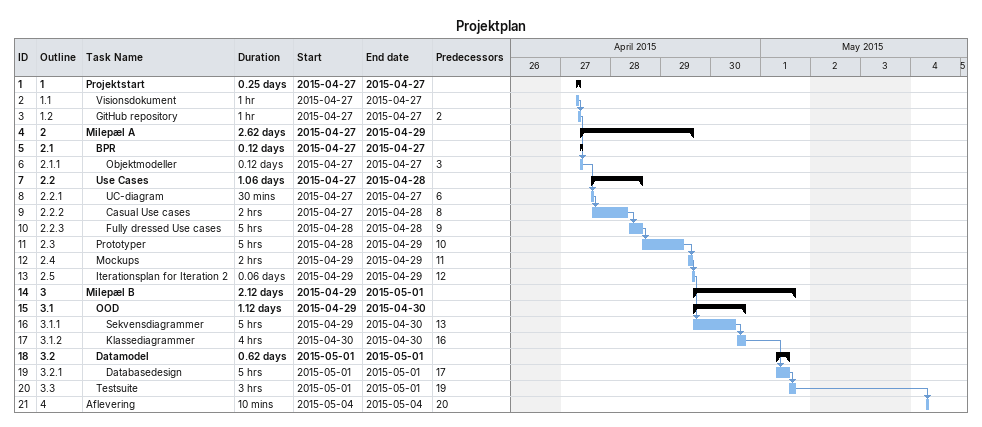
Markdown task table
Projektplan

| ID | WBS | Task | Duration | Start | Finish | Predecessors |
|---|---|---|---|---|---|---|
| 1 | 1 | **Projektstart** | 0.25d | 2015-04-27 | 2015-04-27 |  |
| 2 | 1.1 | Visionsdokument | 1h | 2015-04-27 | 2015-04-27 |  |
| 3 | 1.2 | GitHub repository | 1h | 2015-04-27 | 2015-04-27 | 2 |
| 4 | 2 | **Milepæl A** | 2.62d | 2015-04-27 | 2015-04-29 |  |
| 5 | 2.1 | **BPR** | 0.12d | 2015-04-27 | 2015-04-27 |  |
| 6 | 2.1.1 | Objektmodeller | 0.12d | 2015-04-27 | 2015-04-27 | 3 |
| 7 | 2.2 | **Use Cases** | 1.06d | 2015-04-27 | 2015-04-28 |  |
| 8 | 2.2.1 | UC-diagram | 30min | 2015-04-27 | 2015-04-27 | 6 |
| 9 | 2.2.2 | Casual Use cases | 2h | 2015-04-27 | 2015-04-28 | 8 |
| 10 | 2.2.3 | Fully dressed Use cases | 5h | 2015-04-28 | 2015-04-28 | 9 |
| 11 | 2.3 | Prototyper | 5h | 2015-04-28 | 2015-04-29 | 10 |
| 12 | 2.4 | Mockups | 2h | 2015-04-29 | 2015-04-29 | 11 |
| 13 | 2.5 | Iterationsplan for Iteration 2 | 0.06d | 2015-04-29 | 2015-04-29 | 12 |
| 14 | 3 | **Milepæl B** | 2.12d | 2015-04-29 | 2015-05-01 |  |
| 15 | 3.1 | **OOD** | 1.12d | 2015-04-29 | 2015-04-30 |  |
| 16 | 3.1.1 | Sekvensdiagrammer | 5h | 2015-04-29 | 2015-04-30 | 13 |
| 17 | 3.1.2 | Klassediagrammer | 4h | 2015-04-30 | 2015-04-30 | 16 |
| 18 | 3.2 | **Datamodel** | 0.62d | 2015-05-01 | 2015-05-01 |  |
| 19 | 3.2.1 | Databasedesign | 5h | 2015-05-01 | 2015-05-01 | 17 |
| 20 | 3.3 | Testsuite | 3h | 2015-05-01 | 2015-05-01 | 19 |
| 21 | 4 | Aflevering | 10min | 2015-05-04 | 2015-05-04 | 20 |
